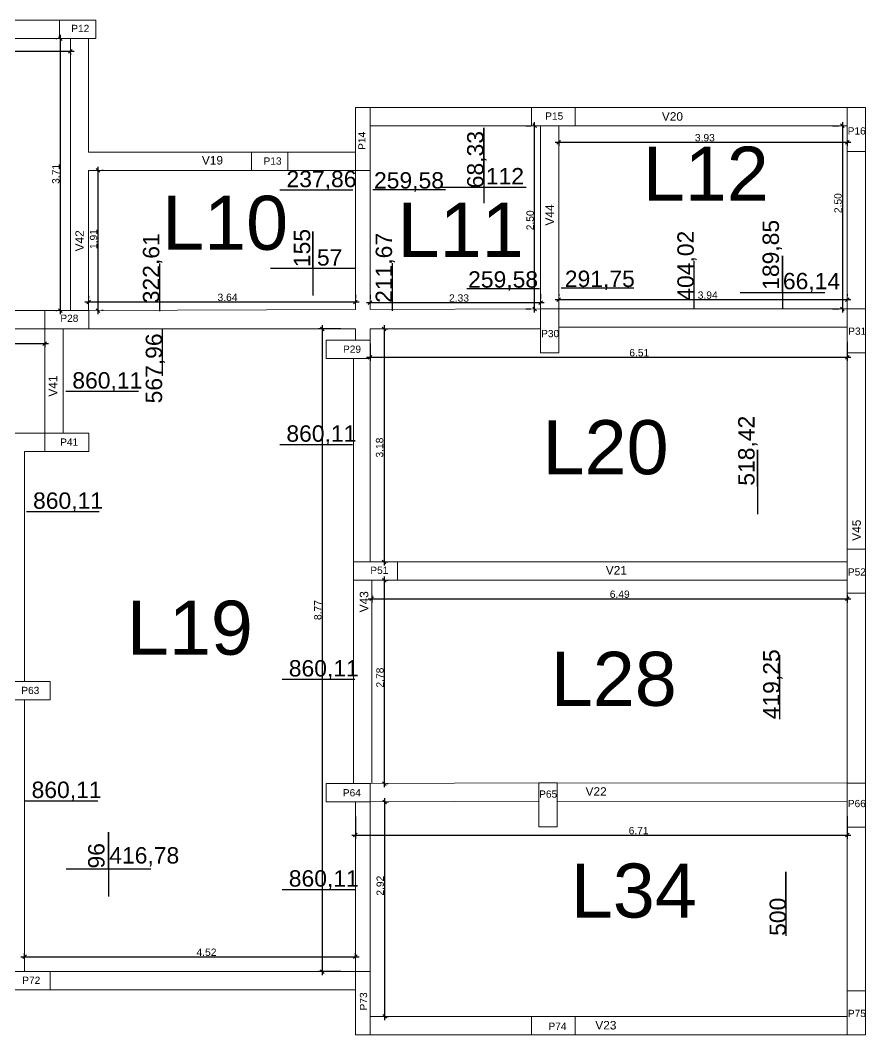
# Model space of a CAD drawing. Header units: millimetres. Extents: x 2878 to 6301, y 540 to 1980.
# Drawn here: x 2945.11 to 2956.64, y 679.32 to 693.16 of the extents above; entities that cross this region are included whole.
import ezdxf

# ---------------------------------------------------------------- set-up
doc = ezdxf.new("R2010")
doc.units = ezdxf.units.MM
doc.header["$LTSCALE"] = 4
for name, color, linetype, lineweight in [('ALVENARIA', 4, 'Continuous', 20), ('COTAS', 35, 'Continuous', 5), ('PILAR', 1, 'Continuous', 5), ('TEXTO', 5, 'Continuous', 20)]:
    doc.layers.add(name, color=color, linetype=linetype, lineweight=lineweight)
doc.layers.add('LINHA DE MOMENTOS', color=42, linetype='Continuous')
doc.styles.get("Standard").update_dxf_attribs({"font": 'arial.ttf'})
doc.dimstyles.new('ISO-25', dxfattribs={"dimscale": 0, "dimtxt": 0.1, "dimasz": 0.05, "dimexe": 0.05, "dimexo": 0.2, "dimgap": 0.01, "dimtad": 1, "dimzin": 4, "dimdsep": 46, "dimtxsty": 'Standard', "dimblk": 'OBLIQUE', "dimcen": 0.1, "dimdle": 0.05, "dimclrt": 256, "dimadec": 0, "dimazin": 0, "dimtfac": 1, "dimtix": 1, "dimtofl": 0, "dimtmove": 0, "dimatfit": 3, "dimfxl": 1, "dimtfillclr": 256, "dimarcsym": 0})

# ---------------------------------------------------------------- blocks, each defined once
blk = doc.blocks.new('PILAR')
at = {"layer": 'PILAR', "ltscale": 0.01}
blk.add_lwpolyline([(-0.15, 0), (0.1, 0), (0.1, -0.6), (-0.15, -0.6)], close=True, dxfattribs=at)
blk = doc.blocks.new('_Oblique')
at = {"color": 0, "linetype": 'ByBlock', "lineweight": -2}
blk.add_line((-0.5, -0.5), (0.5, 0.5), dxfattribs=at)
blk = doc.blocks.new('*D513')
at = {"layer": 'COTAS', "color": 0, "lineweight": -2, "transparency": 16777216}
for p, q in [((2942.199, 692.741), (2945.839, 692.741)), ((2942.249, 692.713), (2942.249, 692.691)), ((2945.789, 692.713), (2945.789, 692.691))]:
    blk.add_line(p, q, dxfattribs=at)
at = {"layer": 'Defpoints', "color": 0, "transparency": 16777216}
for p in [(2942.249, 692.913), (2945.789, 692.913), (2945.789, 692.741)]:
    blk.add_point(p, dxfattribs=at)
at = {"layer": 'COTAS', "color": 0, "lineweight": -2, "transparency": 16777216, "xscale": 0.05, "yscale": 0.05, "zscale": 0.05, "rotation": 180}
blk.add_blockref('_Oblique', (2942.249, 692.741), dxfattribs=at)
at = {"layer": 'COTAS', "color": 0, "lineweight": -2, "transparency": 16777216, "xscale": 0.05, "yscale": 0.05, "zscale": 0.05}
blk.add_blockref('_Oblique', (2945.789, 692.741), dxfattribs=at)
at = {"layer": 'COTAS', "transparency": 16777216, "insert": (2944.09, 692.802), "char_height": 0.1, "attachment_point": 5}
blk.add_mtext('3.54', dxfattribs=at)
blk = doc.blocks.new('*D514')
at = {"layer": 'COTAS', "color": 0, "lineweight": -2, "transparency": 16777216}
for p, q in [((2945.589, 692.913), (2945.603, 692.913)), ((2945.653, 689.153), (2945.653, 692.963)), ((2945.589, 689.203), (2945.603, 689.203))]:
    blk.add_line(p, q, dxfattribs=at)
at = {"layer": 'Defpoints', "color": 0, "transparency": 16777216}
for p in [(2945.653, 692.913), (2945.789, 692.913), (2945.789, 689.203)]:
    blk.add_point(p, dxfattribs=at)
at = {"layer": 'COTAS', "color": 0, "lineweight": -2, "transparency": 16777216, "xscale": 0.05, "yscale": 0.05, "zscale": 0.05}
for p, rotation in [((2945.653, 692.913), 90), ((2945.653, 689.203), 270)]:
    blk.add_blockref('_Oblique', p, dxfattribs=dict(at, rotation=rotation))
at = {"layer": 'COTAS', "transparency": 16777216, "insert": (2945.592, 691.067), "char_height": 0.1, "attachment_point": 5, "rotation": 90}
blk.add_mtext('3.71', dxfattribs=at)
blk = doc.blocks.new('*D515')
at = {"layer": 'COTAS', "color": 0, "lineweight": -2, "transparency": 16777216}
for p, q in [((2946.167, 689.153), (2946.167, 691.164)), ((2946.239, 691.114), (2946.217, 691.114)), ((2946.239, 689.203), (2946.217, 689.203))]:
    blk.add_line(p, q, dxfattribs=at)
at = {"layer": 'Defpoints', "color": 0, "transparency": 16777216}
for p in [(2946.039, 691.114), (2946.167, 691.114), (2946.039, 689.203)]:
    blk.add_point(p, dxfattribs=at)
at = {"layer": 'COTAS', "color": 0, "lineweight": -2, "transparency": 16777216, "xscale": 0.05, "yscale": 0.05, "zscale": 0.05}
for p, rotation in [((2946.167, 691.114), 90), ((2946.167, 689.203), 270)]:
    blk.add_blockref('_Oblique', p, dxfattribs=dict(at, rotation=rotation))
at = {"layer": 'COTAS', "transparency": 16777216, "insert": (2946.106, 690.178), "char_height": 0.1, "attachment_point": 5, "rotation": 90}
blk.add_mtext('1.91', dxfattribs=at)
blk = doc.blocks.new('*D516')
at = {"layer": 'COTAS', "color": 0, "lineweight": -2, "transparency": 16777216}
for p, q in [((2946.039, 689.403), (2946.039, 689.371)), ((2949.68, 689.415), (2949.68, 689.371)), ((2945.989, 689.321), (2949.73, 689.321))]:
    blk.add_line(p, q, dxfattribs=at)
at = {"layer": 'Defpoints', "color": 0, "transparency": 16777216}
for p in [(2949.68, 689.321), (2946.039, 689.203), (2949.68, 689.215)]:
    blk.add_point(p, dxfattribs=at)
at = {"layer": 'COTAS', "color": 0, "lineweight": -2, "transparency": 16777216, "xscale": 0.05, "yscale": 0.05, "zscale": 0.05, "rotation": 180}
blk.add_blockref('_Oblique', (2946.039, 689.321), dxfattribs=at)
at = {"layer": 'COTAS', "color": 0, "lineweight": -2, "transparency": 16777216, "xscale": 0.05, "yscale": 0.05, "zscale": 0.05}
blk.add_blockref('_Oblique', (2949.68, 689.321), dxfattribs=at)
at = {"layer": 'COTAS', "transparency": 16777216, "insert": (2947.934, 689.382), "char_height": 0.1, "attachment_point": 5}
blk.add_mtext('3.64', dxfattribs=at)
blk = doc.blocks.new('*D517')
at = {"layer": 'COTAS', "color": 0, "lineweight": -2, "transparency": 16777216}
for p, q in [((2952.125, 689.174), (2952.125, 691.774)), ((2952.005, 691.724), (2952.075, 691.724)), ((2952.005, 689.224), (2952.075, 689.224))]:
    blk.add_line(p, q, dxfattribs=at)
at = {"layer": 'Defpoints', "color": 0, "transparency": 16777216}
for p in [(2952.125, 691.724), (2952.205, 691.724), (2952.205, 689.224)]:
    blk.add_point(p, dxfattribs=at)
at = {"layer": 'COTAS', "color": 0, "lineweight": -2, "transparency": 16777216, "xscale": 0.05, "yscale": 0.05, "zscale": 0.05}
for p, rotation in [((2952.125, 691.724), 90), ((2952.125, 689.224), 270)]:
    blk.add_blockref('_Oblique', p, dxfattribs=dict(at, rotation=rotation))
at = {"layer": 'COTAS', "transparency": 16777216, "insert": (2952.064, 690.434), "char_height": 0.1, "attachment_point": 5, "rotation": 90}
blk.add_mtext('2.50', dxfattribs=at)
blk = doc.blocks.new('*D518')
at = {"layer": 'COTAS', "color": 0, "lineweight": -2, "transparency": 16777216}
for p, q in [((2949.88, 689.416), (2949.88, 689.362)), ((2952.205, 689.424), (2952.205, 689.362)), ((2949.83, 689.312), (2952.255, 689.312))]:
    blk.add_line(p, q, dxfattribs=at)
at = {"layer": 'Defpoints', "color": 0, "transparency": 16777216}
for p in [(2952.205, 689.312), (2949.88, 689.216), (2952.205, 689.224)]:
    blk.add_point(p, dxfattribs=at)
at = {"layer": 'COTAS', "color": 0, "lineweight": -2, "transparency": 16777216, "xscale": 0.05, "yscale": 0.05, "zscale": 0.05, "rotation": 180}
blk.add_blockref('_Oblique', (2949.88, 689.312), dxfattribs=at)
at = {"layer": 'COTAS', "color": 0, "lineweight": -2, "transparency": 16777216, "xscale": 0.05, "yscale": 0.05, "zscale": 0.05}
blk.add_blockref('_Oblique', (2952.205, 689.312), dxfattribs=at)
at = {"layer": 'COTAS', "transparency": 16777216, "insert": (2951.093, 689.373), "char_height": 0.1, "attachment_point": 5}
blk.add_mtext('2.33', dxfattribs=at)
blk = doc.blocks.new('*D519')
at = {"layer": 'COTAS', "color": 0, "lineweight": -2, "transparency": 16777216}
for p, q in [((2952.455, 689.424), (2952.455, 689.402)), ((2956.39, 689.424), (2956.39, 689.402)), ((2952.405, 689.352), (2956.44, 689.352))]:
    blk.add_line(p, q, dxfattribs=at)
at = {"layer": 'Defpoints', "color": 0, "transparency": 16777216}
for p in [(2956.39, 689.352), (2952.455, 689.224), (2956.39, 689.224)]:
    blk.add_point(p, dxfattribs=at)
at = {"layer": 'COTAS', "color": 0, "lineweight": -2, "transparency": 16777216, "xscale": 0.05, "yscale": 0.05, "zscale": 0.05, "rotation": 180}
blk.add_blockref('_Oblique', (2952.455, 689.352), dxfattribs=at)
at = {"layer": 'COTAS', "color": 0, "lineweight": -2, "transparency": 16777216, "xscale": 0.05, "yscale": 0.05, "zscale": 0.05}
blk.add_blockref('_Oblique', (2956.39, 689.352), dxfattribs=at)
at = {"layer": 'COTAS', "transparency": 16777216, "insert": (2954.487, 689.413), "char_height": 0.1, "attachment_point": 5}
blk.add_mtext('3.94', dxfattribs=at)
blk = doc.blocks.new('*D520')
at = {"layer": 'COTAS', "color": 0, "lineweight": -2, "transparency": 16777216}
for p, q in [((2956.326, 691.774), (2956.326, 689.174)), ((2956.19, 691.724), (2956.276, 691.724)), ((2956.19, 689.224), (2956.276, 689.224))]:
    blk.add_line(p, q, dxfattribs=at)
at = {"layer": 'Defpoints', "color": 0, "transparency": 16777216}
for p in [(2956.39, 691.724), (2956.326, 689.224), (2956.39, 689.224)]:
    blk.add_point(p, dxfattribs=at)
at = {"layer": 'COTAS', "color": 0, "lineweight": -2, "transparency": 16777216, "xscale": 0.05, "yscale": 0.05, "zscale": 0.05}
for p, rotation in [((2956.326, 691.724), 90), ((2956.326, 689.224), 270)]:
    blk.add_blockref('_Oblique', p, dxfattribs=dict(at, rotation=rotation))
at = {"layer": 'COTAS', "transparency": 16777216, "insert": (2956.265, 690.668), "char_height": 0.1, "attachment_point": 5, "rotation": 90}
blk.add_mtext('2.50', dxfattribs=at)
blk = doc.blocks.new('*D521')
at = {"layer": 'COTAS', "color": 0, "lineweight": -2, "transparency": 16777216}
for p, q in [((2952.405, 691.499), (2956.44, 691.499)), ((2952.455, 691.524), (2952.455, 691.449)), ((2956.39, 691.524), (2956.39, 691.449))]:
    blk.add_line(p, q, dxfattribs=at)
at = {"layer": 'Defpoints', "color": 0, "transparency": 16777216}
for p in [(2952.455, 691.724), (2956.39, 691.724), (2956.39, 691.499)]:
    blk.add_point(p, dxfattribs=at)
at = {"layer": 'COTAS', "color": 0, "lineweight": -2, "transparency": 16777216, "xscale": 0.05, "yscale": 0.05, "zscale": 0.05, "rotation": 180}
blk.add_blockref('_Oblique', (2952.455, 691.499), dxfattribs=at)
at = {"layer": 'COTAS', "color": 0, "lineweight": -2, "transparency": 16777216, "xscale": 0.05, "yscale": 0.05, "zscale": 0.05}
blk.add_blockref('_Oblique', (2956.39, 691.499), dxfattribs=at)
at = {"layer": 'COTAS', "transparency": 16777216, "insert": (2954.448, 691.56), "char_height": 0.1, "attachment_point": 5}
blk.add_mtext('3.93', dxfattribs=at)
blk = doc.blocks.new('*D529')
at = {"layer": 'COTAS', "color": 0, "lineweight": -2, "transparency": 16777216}
for p, q in [((2949.227, 689.003), (2949.227, 680.133)), ((2949.48, 688.953), (2949.177, 688.953)), ((2949.48, 680.183), (2949.177, 680.183))]:
    blk.add_line(p, q, dxfattribs=at)
at = {"layer": 'Defpoints', "color": 0, "transparency": 16777216}
for p in [(2949.68, 688.953), (2949.227, 680.183), (2949.68, 680.183)]:
    blk.add_point(p, dxfattribs=at)
at = {"layer": 'COTAS', "color": 0, "lineweight": -2, "transparency": 16777216, "xscale": 0.05, "yscale": 0.05, "zscale": 0.05}
for p, rotation in [((2949.227, 688.953), 90), ((2949.227, 680.183), 270)]:
    blk.add_blockref('_Oblique', p, dxfattribs=dict(at, rotation=rotation))
at = {"layer": 'COTAS', "transparency": 16777216, "insert": (2949.166, 685.116), "char_height": 0.1, "attachment_point": 5, "rotation": 90}
blk.add_mtext('8.77', dxfattribs=at)
blk = doc.blocks.new('*D530')
at = {"layer": 'COTAS', "color": 0, "lineweight": -2, "transparency": 16777216}
for p, q in [((2945.164, 680.383), (2945.164, 680.436)), ((2949.68, 680.383), (2949.68, 680.436)), ((2945.114, 680.386), (2949.73, 680.386))]:
    blk.add_line(p, q, dxfattribs=at)
at = {"layer": 'Defpoints', "color": 0, "transparency": 16777216}
for p in [(2949.68, 680.386), (2945.164, 680.183), (2949.68, 680.183)]:
    blk.add_point(p, dxfattribs=at)
at = {"layer": 'COTAS', "color": 0, "lineweight": -2, "transparency": 16777216, "xscale": 0.05, "yscale": 0.05, "zscale": 0.05, "rotation": 180}
blk.add_blockref('_Oblique', (2945.164, 680.386), dxfattribs=at)
at = {"layer": 'COTAS', "color": 0, "lineweight": -2, "transparency": 16777216, "xscale": 0.05, "yscale": 0.05, "zscale": 0.05}
blk.add_blockref('_Oblique', (2949.68, 680.386), dxfattribs=at)
at = {"layer": 'COTAS', "transparency": 16777216, "insert": (2947.647, 680.447), "char_height": 0.1, "attachment_point": 5}
blk.add_mtext('4.52', dxfattribs=at)
blk = doc.blocks.new('*D596')
at = {"layer": 'COTAS', "color": 0, "lineweight": -2, "transparency": 16777216}
for p, q in [((2949.88, 688.753), (2949.88, 688.516)), ((2956.39, 688.774), (2956.39, 688.516)), ((2949.83, 688.566), (2956.44, 688.566))]:
    blk.add_line(p, q, dxfattribs=at)
at = {"layer": 'Defpoints', "color": 0, "transparency": 16777216}
for p in [(2956.39, 688.974), (2949.88, 688.953), (2956.39, 688.566)]:
    blk.add_point(p, dxfattribs=at)
at = {"layer": 'COTAS', "color": 0, "lineweight": -2, "transparency": 16777216, "xscale": 0.05, "yscale": 0.05, "zscale": 0.05, "rotation": 180}
blk.add_blockref('_Oblique', (2949.88, 688.566), dxfattribs=at)
at = {"layer": 'COTAS', "color": 0, "lineweight": -2, "transparency": 16777216, "xscale": 0.05, "yscale": 0.05, "zscale": 0.05}
blk.add_blockref('_Oblique', (2956.39, 688.566), dxfattribs=at)
at = {"layer": 'COTAS', "transparency": 16777216, "insert": (2953.553, 688.627), "char_height": 0.1, "attachment_point": 5}
blk.add_mtext('6.51', dxfattribs=at)
blk = doc.blocks.new('*D597')
at = {"layer": 'COTAS', "color": 0, "lineweight": -2, "transparency": 16777216}
for p, q in [((2950.07, 689.003), (2950.07, 685.723)), ((2950.08, 688.953), (2950.12, 688.953)), ((2950.08, 685.773), (2950.12, 685.773))]:
    blk.add_line(p, q, dxfattribs=at)
at = {"layer": 'Defpoints', "color": 0, "transparency": 16777216}
for p in [(2949.88, 688.953), (2949.88, 685.773), (2950.07, 685.773)]:
    blk.add_point(p, dxfattribs=at)
at = {"layer": 'COTAS', "color": 0, "lineweight": -2, "transparency": 16777216, "xscale": 0.05, "yscale": 0.05, "zscale": 0.05}
for p, rotation in [((2950.07, 688.953), 90), ((2950.07, 685.773), 270)]:
    blk.add_blockref('_Oblique', p, dxfattribs=dict(at, rotation=rotation))
at = {"layer": 'COTAS', "transparency": 16777216, "insert": (2950.009, 687.333), "char_height": 0.1, "attachment_point": 5, "rotation": 90}
blk.add_mtext('3.18', dxfattribs=at)
blk = doc.blocks.new('*D601')
at = {"layer": 'COTAS', "color": 0, "lineweight": -2, "transparency": 16777216}
for p, q in [((2939.687, 688.753), (2945.49, 688.753)), ((2939.737, 688.771), (2939.737, 688.703)), ((2945.44, 688.753), (2945.44, 688.703))]:
    blk.add_line(p, q, dxfattribs=at)
at = {"layer": 'Defpoints', "color": 0, "transparency": 16777216}
for p in [(2939.737, 688.971), (2945.44, 688.953), (2945.44, 688.753)]:
    blk.add_point(p, dxfattribs=at)
at = {"layer": 'COTAS', "color": 0, "lineweight": -2, "transparency": 16777216, "xscale": 0.05, "yscale": 0.05, "zscale": 0.05, "rotation": 180}
blk.add_blockref('_Oblique', (2939.737, 688.753), dxfattribs=at)
at = {"layer": 'COTAS', "color": 0, "lineweight": -2, "transparency": 16777216, "xscale": 0.05, "yscale": 0.05, "zscale": 0.05}
blk.add_blockref('_Oblique', (2945.44, 688.753), dxfattribs=at)
at = {"layer": 'COTAS', "transparency": 16777216, "insert": (2942.695, 688.814), "char_height": 0.1, "attachment_point": 5}
blk.add_mtext('5.70', dxfattribs=at)
blk = doc.blocks.new('*D606')
at = {"layer": 'COTAS', "color": 0, "lineweight": -2, "transparency": 16777216}
for p, q in [((2949.68, 682.298), (2949.68, 681.996)), ((2956.39, 682.305), (2956.39, 681.996)), ((2949.63, 682.046), (2956.44, 682.046))]:
    blk.add_line(p, q, dxfattribs=at)
at = {"layer": 'Defpoints', "color": 0, "transparency": 16777216}
for p in [(2949.68, 682.498), (2956.39, 682.505), (2956.39, 682.046)]:
    blk.add_point(p, dxfattribs=at)
at = {"layer": 'COTAS', "color": 0, "lineweight": -2, "transparency": 16777216, "xscale": 0.05, "yscale": 0.05, "zscale": 0.05, "rotation": 180}
blk.add_blockref('_Oblique', (2949.68, 682.046), dxfattribs=at)
at = {"layer": 'COTAS', "color": 0, "lineweight": -2, "transparency": 16777216, "xscale": 0.05, "yscale": 0.05, "zscale": 0.05}
blk.add_blockref('_Oblique', (2956.39, 682.046), dxfattribs=at)
at = {"layer": 'COTAS', "transparency": 16777216, "insert": (2953.544, 682.107), "char_height": 0.1, "attachment_point": 5}
blk.add_mtext('6.71', dxfattribs=at)
blk = doc.blocks.new('*D607')
at = {"layer": 'COTAS', "color": 0, "lineweight": -2, "transparency": 16777216}
for p, q in [((2950.079, 679.523), (2950.079, 682.548)), ((2950.081, 682.498), (2950.129, 682.498)), ((2950.08, 679.573), (2950.129, 679.573))]:
    blk.add_line(p, q, dxfattribs=at)
at = {"layer": 'Defpoints', "color": 0, "transparency": 16777216}
for p in [(2949.881, 682.498), (2950.079, 682.498), (2949.88, 679.573)]:
    blk.add_point(p, dxfattribs=at)
at = {"layer": 'COTAS', "color": 0, "lineweight": -2, "transparency": 16777216, "xscale": 0.05, "yscale": 0.05, "zscale": 0.05}
for p, rotation in [((2950.079, 682.498), 90), ((2950.079, 679.573), 270)]:
    blk.add_blockref('_Oblique', p, dxfattribs=dict(at, rotation=rotation))
at = {"layer": 'COTAS', "transparency": 16777216, "insert": (2950.018, 681.356), "char_height": 0.1, "attachment_point": 5, "rotation": 90}
blk.add_mtext('2.92', dxfattribs=at)
blk = doc.blocks.new('*D608')
at = {"layer": 'COTAS', "color": 0, "lineweight": -2, "transparency": 16777216}
for p, q in [((2949.852, 685.271), (2956.44, 685.271)), ((2949.902, 685.323), (2949.902, 685.221)), ((2956.39, 685.323), (2956.39, 685.221))]:
    blk.add_line(p, q, dxfattribs=at)
at = {"layer": 'Defpoints', "color": 0, "transparency": 16777216}
for p in [(2949.902, 685.523), (2956.39, 685.523), (2956.39, 685.271)]:
    blk.add_point(p, dxfattribs=at)
at = {"layer": 'COTAS', "color": 0, "lineweight": -2, "transparency": 16777216, "xscale": 0.05, "yscale": 0.05, "zscale": 0.05, "rotation": 180}
blk.add_blockref('_Oblique', (2949.902, 685.271), dxfattribs=at)
at = {"layer": 'COTAS', "color": 0, "lineweight": -2, "transparency": 16777216, "xscale": 0.05, "yscale": 0.05, "zscale": 0.05}
blk.add_blockref('_Oblique', (2956.39, 685.271), dxfattribs=at)
at = {"layer": 'COTAS', "transparency": 16777216, "insert": (2953.286, 685.332), "char_height": 0.1, "attachment_point": 5}
blk.add_mtext('6.49', dxfattribs=at)
blk = doc.blocks.new('*D609')
at = {"layer": 'COTAS', "color": 0, "lineweight": -2, "transparency": 16777216}
for p, q in [((2950.076, 682.698), (2950.076, 685.573)), ((2950.102, 685.523), (2950.126, 685.523)), ((2950.102, 682.748), (2950.126, 682.748))]:
    blk.add_line(p, q, dxfattribs=at)
at = {"layer": 'Defpoints', "color": 0, "transparency": 16777216}
for p in [(2949.902, 685.523), (2950.076, 685.523), (2949.902, 682.748)]:
    blk.add_point(p, dxfattribs=at)
at = {"layer": 'COTAS', "color": 0, "lineweight": -2, "transparency": 16777216, "xscale": 0.05, "yscale": 0.05, "zscale": 0.05}
for p, rotation in [((2950.076, 685.523), 90), ((2950.076, 682.748), 270)]:
    blk.add_blockref('_Oblique', p, dxfattribs=dict(at, rotation=rotation))
at = {"layer": 'COTAS', "transparency": 16777216, "insert": (2950.015, 684.195), "char_height": 0.1, "attachment_point": 5, "rotation": 90}
blk.add_mtext('2.78', dxfattribs=at)

msp = doc.modelspace()

# ---------------------------------------------------------------- linework, layer by layer
at = {"layer": 'ALVENARIA'}
for p, q in [((2945.639, 693.163), (2942.249, 693.163)), ((2945.639, 692.913), (2942.249, 692.913)), ((2945.789, 689.203), (2945.789, 692.913)), ((2946.039, 691.364), (2946.039, 692.913)), ((2949.68, 691.974), (2949.68, 691.264)), ((2952.08, 691.974), (2949.88, 691.974)), ((2952.38, 691.974), (2952.38, 691.974)), ((2956.39, 691.974), (2952.68, 691.974)), ((2952.08, 691.724), (2949.88, 691.724)), ((2952.28, 691.724), (2952.08, 691.724)), ((2952.205, 689.224), (2952.205, 691.724)), ((2952.455, 689.224), (2952.455, 691.724)), ((2952.68, 691.724), (2956.39, 691.724)), ((2948.26, 691.364), (2946.039, 691.364)), ((2948.26, 691.364), (2948.755, 691.364)), ((2948.755, 691.364), (2949.68, 691.364)), ((2956.39, 691.374), (2956.39, 689.224)), ((2956.64, 691.374), (2956.64, 689.224)), ((2946.039, 689.203), (2946.039, 691.114)), ((2948.26, 691.114), (2946.039, 691.114)), ((2948.26, 691.114), (2948.48, 691.114)), ((2948.58, 691.114), (2948.755, 691.114)), ((2949.68, 691.114), (2948.755, 691.114)), ((2949.68, 691.114), (2949.68, 689.215)), ((2949.88, 691.114), (2949.88, 689.216)), ((2942.627, 689.203), (2945.44, 689.203)), ((2946.039, 689.203), (2949.68, 689.215)), ((2949.88, 689.216), (2952.205, 689.224)), ((2952.455, 689.224), (2956.39, 689.224)), ((2946.039, 689.053), (2946.039, 689.053)), ((2952.455, 688.974), (2956.39, 688.974)), ((2942.627, 688.953), (2945.44, 688.953)), ((2945.44, 687.529), (2945.44, 688.953)), ((2945.69, 687.529), (2945.69, 688.953)), ((2946.04, 688.953), (2949.68, 688.953)), ((2949.68, 688.953), (2949.68, 688.799)), ((2949.88, 688.953), (2952.205, 688.953)), ((2949.88, 688.953), (2949.88, 688.799)), ((2956.39, 688.624), (2956.39, 685.948)), ((2956.64, 688.624), (2956.64, 685.948)), ((2949.652, 685.773), (2949.652, 688.549)), ((2949.88, 688.549), (2949.88, 685.773)), ((2945.44, 687.529), (2942.177, 687.529)), ((2945.164, 687.278), (2945.44, 687.279)), ((2945.164, 684.143), (2945.164, 687.278)), ((2950.252, 685.773), (2956.39, 685.773)), ((2949.652, 685.523), (2949.652, 682.748)), ((2949.902, 685.523), (2949.902, 682.748)), ((2950.252, 685.523), (2956.39, 685.523)), ((2956.39, 682.755), (2956.39, 685.348)), ((2956.64, 682.755), (2956.64, 685.348)), ((2945.164, 680.183), (2945.164, 683.893)), ((2949.88, 682.748), (2952.182, 682.757)), ((2952.432, 682.757), (2956.39, 682.755)), ((2949.68, 680.183), (2949.68, 682.498)), ((2949.88, 682.498), (2949.88, 680.183)), ((2949.881, 682.498), (2952.183, 682.507)), ((2952.432, 682.507), (2956.39, 682.505)), ((2956.39, 679.923), (2956.39, 682.155)), ((2956.64, 679.923), (2956.64, 682.155)), ((2945.514, 680.183), (2949.68, 680.183)), ((2945.514, 679.933), (2949.68, 679.933)), ((2949.68, 679.323), (2949.68, 679.933)), ((2949.88, 679.573), (2952.08, 679.573)), ((2952.28, 679.573), (2952.08, 679.573)), ((2952.68, 679.573), (2956.393, 679.573)), ((2949.88, 679.323), (2952.08, 679.323)), ((2952.38, 679.323), (2952.08, 679.323)), ((2952.68, 679.323), (2956.39, 679.323))]:
    msp.add_line(p, q, dxfattribs=at)
at = {"layer": 'ALVENARIA', "ltscale": 200}
msp.add_line((2956.39, 691.974), (2956.39, 691.974), dxfattribs=at)
at = {"layer": 'ALVENARIA', "ltscale": 0.03}
for p, q in [((2956.39, 685.973), (2956.39, 686.073)), ((2945.289, 683.893), (2945.289, 683.893))]:
    msp.add_line(p, q, dxfattribs=at)
at = {"layer": 'LINHA DE MOMENTOS'}
for p, q in [((2949.642, 690.844), (2948.65, 690.844)), ((2950.908, 690.85), (2949.916, 690.85)), ((2950.855, 690.888), (2952.011, 690.888)), ((2947.009, 689.196), (2947.009, 689.846)), ((2950.184, 689.201), (2950.184, 689.85)), ((2954.301, 689.231), (2954.301, 689.881)), ((2948.521, 689.783), (2949.677, 689.783)), ((2952.193, 689.499), (2951.201, 689.499)), ((2953.48, 689.506), (2952.489, 689.506)), ((2954.929, 689.447), (2956.085, 689.447)), ((2947.047, 688.31), (2947.047, 688.959)), ((2946.719, 688.097), (2945.727, 688.097)), ((2949.64, 687.372), (2948.649, 687.372)), ((2946.183, 686.456), (2945.191, 686.456)), ((2949.673, 684.169), (2948.681, 684.169)), ((2946.163, 682.51), (2945.172, 682.51)), ((2945.732, 681.585), (2946.888, 681.585)), ((2949.673, 681.301), (2948.681, 681.301))]:
    msp.add_line(p, q, dxfattribs=at)
for points in [[(2951.433, 690.988), (2951.433, 691.696), (2951.433, 690.667)], [(2949.099, 689.783), (2949.099, 690.283), (2949.099, 689.408)], [(2955.507, 689.447), (2955.507, 689.947), (2955.507, 689.224)], [(2955.168, 686.801), (2955.168, 687.301), (2955.168, 686.425)], [(2955.466, 684.001), (2955.466, 684.502), (2955.466, 683.626)], [(2946.31, 681.585), (2946.31, 682.085), (2946.31, 681.209)], [(2955.555, 681.046), (2955.555, 681.546), (2955.555, 680.671)]]:
    msp.add_lwpolyline(points, dxfattribs=at)
at = {"layer": 'PILAR', "color": 1, "ltscale": 0.01}
for points in [[(2945.639, 692.913), (2945.639, 693.163), (2946.139, 693.163), (2946.139, 692.913)], [(2949.88, 691.974), (2949.68, 691.974), (2949.68, 691.114), (2949.88, 691.114)], [(2949.88, 680.183), (2949.68, 680.183), (2949.68, 679.323), (2949.88, 679.323)]]:
    msp.add_lwpolyline(points, close=True, dxfattribs=at)
at = {"layer": 'PILAR', "ltscale": 0.01}
msp.add_lwpolyline([(2948.26, 691.114), (2948.26, 691.364), (2948.755, 691.364), (2948.755, 691.114)], close=True, dxfattribs=at)

# ---------------------------------------------------------------- block references
at = {"layer": 'COTAS'}
for p, rotation in [((2952.68, 691.824), 270), ((2956.49, 691.374), 180), ((2946.04, 689.053), 270), ((2949.28, 688.699), 89.99999999999997), ((2946.04, 687.379), 270), ((2956.49, 679.323), 180)]:
    msp.add_blockref('PILAR', p, dxfattribs=dict(at, rotation=rotation))
at = {"layer": 'COTAS', "xscale": -1}
for p, rotation in [((2952.355, 688.624), 180), ((2956.54, 688.624), 180), ((2956.54, 685.348), 180), ((2950.252, 685.673), 270.0000000000001), ((2944.914, 683.993), 90), ((2949.28, 682.598), 90.00000000000007), ((2952.332, 682.157), 180), ((2956.54, 682.155), 180), ((2944.914, 680.033), 90), ((2952.68, 679.473), 270)]:
    msp.add_blockref('PILAR', p, dxfattribs=dict(at, rotation=rotation))

# ---------------------------------------------------------------- texts
at = {"layer": 'COTAS', "attachment_point": 1}
for s, insert, char_height in [('P12', (2945.802, 693.101), 0.0988), ('P15', (2952.27, 691.906), 0.0988), ('V20', (2953.861, 691.909), 0.116), ('P16', (2956.397, 691.703), 0.0988), ('L12', (2953.601, 691.439), 0.7375), ('V19', (2947.584, 691.311), 0.116), ('P13', (2948.426, 691.292), 0.0988), ('L10', (2947.042, 690.769), 0.7375), ('L11', (2950.255, 690.673), 0.7375), ('P28', (2945.653, 689.147), 0.0988), ('P31', (2956.404, 688.971), 0.0988), ('P30', (2952.214, 688.938), 0.0988), ('P29', (2949.51, 688.725), 0.0988), ('L20', (2952.234, 687.707), 0.7375), ('P41', (2945.65, 687.458), 0.0988), ('P51', (2949.883, 685.708), 0.0988), ('V21', (2953.096, 685.717), 0.116), ('P52', (2956.4, 685.686), 0.0988), ('L19', (2946.561, 685.244), 0.7375), ('L28', (2952.346, 684.547), 0.7375), ('P63', (2945.12, 684.069), 0.0988), ('P64', (2949.508, 682.673), 0.0988), ('P65', (2952.187, 682.655), 0.0988), ('V22', (2952.82, 682.699), 0.116), ('P66', (2956.399, 682.526), 0.0988), ('L34', (2952.619, 681.658), 0.7375), ('P72', (2945.133, 680.114), 0.0988), ('P75', (2956.4, 679.662), 0.0988), ('P74', (2952.314, 679.487), 0.0988), ('V23', (2952.953, 679.51), 0.116)]:
    msp.add_mtext_dynamic_manual_height_columns(s, width=2.5, gutter_width=12.5, heights=[1.872], dxfattribs=dict(at, insert=insert, char_height=char_height))
at = {"layer": 'COTAS', "attachment_point": 1, "rotation": 90}
for s, insert, char_height in [('P14', (2949.718, 691.395), 0.0988), ('V44', (2952.273, 690.362), 0.116), ('V42', (2945.857, 690.01), 0.116), ('V41', (2945.494, 688.028), 0.116), ('V45', (2956.46, 686.061), 0.116), ('V43', (2949.739, 685.085), 0.116), ('P73', (2949.74, 679.654), 0.0988)]:
    msp.add_mtext_dynamic_manual_height_columns(s, width=2.5, gutter_width=12.5, heights=[1.872], dxfattribs=dict(at, insert=insert, char_height=char_height))
at = {"layer": 'TEXTO'}
for s, p in [('68,33', (2951.427, 690.871)), ('189,85', (2955.459, 689.485)), ('322,61', (2947.003, 689.302)), ('155', (2949.062, 689.795)), ('211,67', (2950.179, 689.307)), ('404,02', (2954.296, 689.337)), ('567,96', (2947.041, 687.936)), ('518,42', (2955.126, 686.813)), ('419,25', (2955.466, 683.626)), ('96', (2946.255, 681.59)), ('500', (2955.555, 680.671))]:
    msp.add_text(s, height=0.2235, rotation=90, dxfattribs=at).set_placement(p)
for s, p in [('237,86', (2948.739, 690.886)), ('259,58', (2949.933, 690.867)), ('112', (2951.459, 690.924)), ('57', (2949.154, 689.816)), ('259,58', (2951.217, 689.515)), ('291,75', (2952.537, 689.524)), ('66,14', (2955.513, 689.493)), ('860,11', (2945.816, 688.138)), ('860,11', (2948.737, 687.413)), ('860,11', (2945.28, 686.498)), ('860,11', (2948.77, 684.21)), ('860,11', (2945.26, 682.552)), ('416,78', (2946.32, 681.658)), ('860,11', (2948.77, 681.343))]:
    msp.add_text(s, height=0.2235, dxfattribs=at).set_placement(p)

# ---------------------------------------------------------------- dimensions: what is measured, and where the dimension line sits
at = {"layer": 'COTAS'}
for base, p1, p2, picture, middle in [((2945.789, 692.741), (2942.249, 692.913), (2945.789, 692.913), '*D513', (2944.09, 692.741)), ((2956.3897, 691.4994), (2952.4548, 691.7241), (2956.3897, 691.7241), '*D521', (2954.4483, 691.4994)), ((2949.68, 689.321), (2946.039, 689.203), (2949.68, 689.215), '*D516', (2947.934, 689.321)), ((2952.2048, 689.3118), (2949.8796, 689.2161), (2952.2048, 689.2242), '*D518', (2951.0931, 689.3118)), ((2956.3899, 689.3521), (2952.4548, 689.2242), (2956.3899, 689.2244), '*D519', (2954.4872, 689.3521)), ((2945.44, 688.753), (2939.737, 688.971), (2945.44, 688.953), '*D601', (2942.695, 688.753)), ((2956.39, 688.566), (2949.88, 688.953), (2956.39, 688.974), '*D596', (2953.553, 688.566)), ((2956.39, 685.271), (2949.902, 685.523), (2956.39, 685.523), '*D608', (2953.286, 685.271)), ((2956.39, 682.046), (2949.68, 682.498), (2956.39, 682.505), '*D606', (2953.544, 682.046)), ((2949.68, 680.386), (2945.164, 680.183), (2949.68, 680.183), '*D530', (2947.647, 680.386))]:
    dim = msp.add_linear_dim(base=base, p1=p1, p2=p2, dimstyle='ISO-25', override={"dimscale": 1}, dxfattribs=at)
    dim.commit()
    dim.dimension.update_dxf_attribs({"geometry": picture, "text_midpoint": middle, "dimtype": 160})
for base, p1, p2, picture, middle in [((2945.653, 692.913), (2945.789, 689.203), (2945.789, 692.913), '*D514', (2945.653, 691.067)), ((2952.125, 691.724), (2952.205, 689.224), (2952.205, 691.724), '*D517', (2952.125, 690.434)), ((2956.326, 689.224), (2956.39, 691.724), (2956.39, 689.224), '*D520', (2956.326, 690.668)), ((2946.167, 691.114), (2946.039, 689.203), (2946.039, 691.114), '*D515', (2946.167, 690.178)), ((2949.227, 680.183), (2949.68, 688.953), (2949.68, 680.183), '*D529', (2949.227, 685.116)), ((2950.07, 685.773), (2949.88, 688.953), (2949.88, 685.773), '*D597', (2950.07, 687.333)), ((2950.076, 685.5235), (2949.9016, 682.748), (2949.9016, 685.5235), '*D609', (2950.076, 684.1945)), ((2950.078572, 682.497903), (2949.879975, 679.572905), (2949.880879, 682.497903), '*D607', (2950.078572, 681.356153))]:
    dim = msp.add_linear_dim(base=base, p1=p1, p2=p2, angle=90, dimstyle='ISO-25', override={"dimscale": 1}, dxfattribs=at)
    dim.commit()
    dim.dimension.update_dxf_attribs({"geometry": picture, "text_midpoint": middle, "dimtype": 160})

doc.saveas('drawing.dxf')
